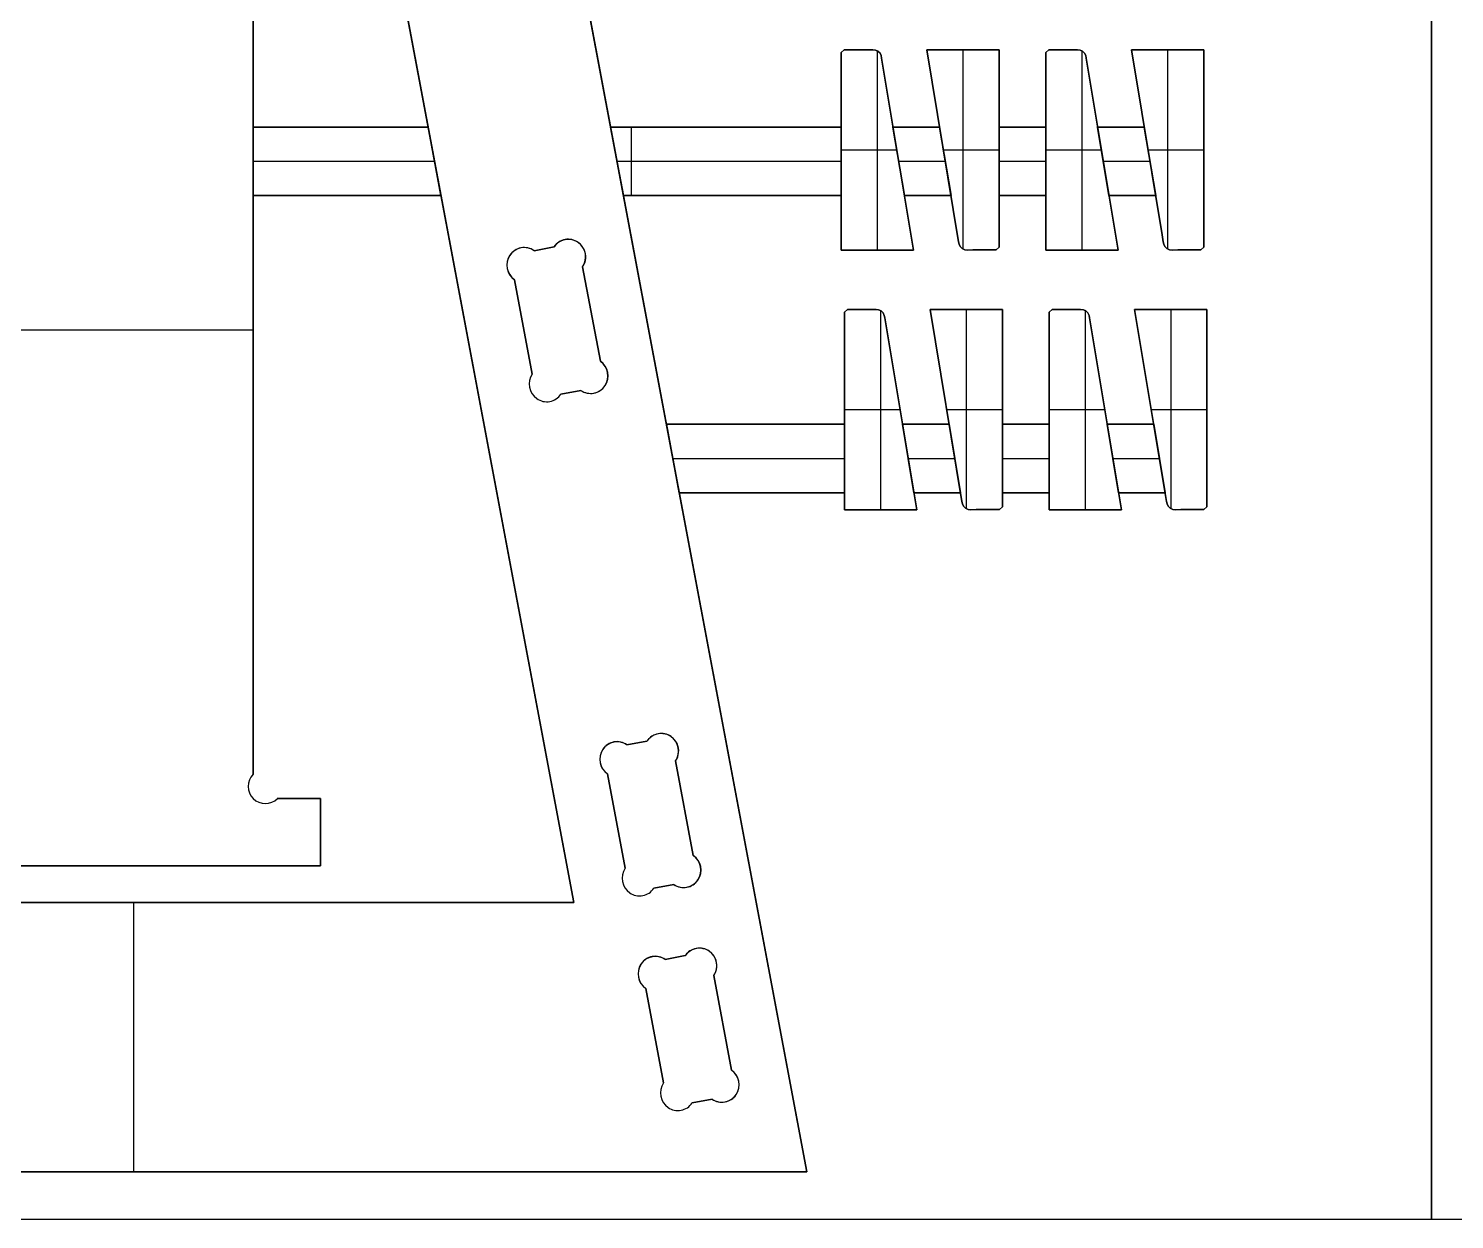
# Model space of a CAD drawing. Extents: x 24 to 120, y 0 to 48.
# Drawn here: x 32.66 to 48.29, y 0.03 to 13.08 of the extents above; entities that cross this region are included whole.
import ezdxf

# ---------------------------------------------------------------- set-up
doc = ezdxf.new("R2010")
doc.units = 0
doc.header["$MEASUREMENT"] = 0
for name, color, linetype in [('PROFILE_-_INSIDE', 30, 'CONTINUOUS'), ('PROFILE_-_OUTSIDE', 18, 'CONTINUOUS'), ('SOLIDS', 4, 'CONTINUOUS'), ('STOCK_PERIMETER', 1, 'CONTINUOUS'), ('TABS', 25, 'CONTINUOUS')]:
    doc.layers.add(name, color=color, linetype=linetype)

msp = doc.modelspace()

# ---------------------------------------------------------------- linework, layer by layer
at = {"layer": 'PROFILE_-_INSIDE'}
for p, q in [((38.42, 10.686, 0.5), (38.201, 10.645, 0.5)), ((37.987, 10.327, 0.5), (38.181, 9.291, 0.5)), ((38.928, 9.432, 0.5), (38.734, 10.468, 0.5)), ((38.495, 9.073, 0.5), (38.714, 9.114, 0.5)), ((39.438, 5.27, 0.5), (39.22, 5.228, 0.5)), ((39.947, 4.015, 0.5), (39.753, 5.051, 0.5)), ((39.006, 4.911, 0.5), (39.2, 3.875, 0.5)), ((39.514, 3.656, 0.5), (39.733, 3.697, 0.5)), ((39.858, 2.917, 0.5), (39.639, 2.876, 0.5)), ((40.366, 1.662, 0.5), (40.172, 2.698, 0.5)), ((39.426, 2.558, 0.5), (39.62, 1.522, 0.5)), ((39.934, 1.303, 0.5), (40.153, 1.344, 0.5))]:
    msp.add_line(p, q, dxfattribs=at)
for centre, radius, start, end in [((38.093, 10.491, 0.5), 0.188, 54.9897, 146.2748), ((38.576, 10.582, 0.5), 0.188, 54.9898, 146.2748), ((38.572, 10.576, 0.5), 0.195, 326.2427, 54.9718), ((38.099, 10.487, 0.5), 0.195, 146.2426, 234.9718), ((38.816, 9.272, 0.5), 0.195, 326.2426, 54.9718), ((38.343, 9.183, 0.5), 0.195, 146.2426, 234.9718), ((38.339, 9.177, 0.5), 0.188, 234.9897, 326.2748), ((38.822, 9.268, 0.5), 0.188, 234.9897, 326.2748), ((39.595, 5.165, 0.5), 0.188, 54.9898, 146.2748), ((39.59, 5.159, 0.5), 0.195, 326.2427, 54.9718), ((39.118, 5.07, 0.5), 0.195, 146.2426, 234.9718), ((39.112, 5.075, 0.5), 0.188, 54.9897, 146.2748), ((39.835, 3.855, 0.5), 0.195, 326.2426, 54.9718), ((39.362, 3.766, 0.5), 0.195, 146.2426, 234.9718), ((39.358, 3.76, 0.5), 0.188, 234.9897, 326.2748), ((39.841, 3.851, 0.5), 0.188, 234.9897, 326.2748), ((40.014, 2.812, 0.5), 0.188, 54.9898, 146.2748), ((39.538, 2.717, 0.5), 0.195, 146.2426, 234.9718), ((39.532, 2.722, 0.5), 0.188, 54.9897, 146.2748), ((40.01, 2.806, 0.5), 0.195, 326.2427, 54.9718), ((40.254, 1.502, 0.5), 0.195, 326.2426, 54.9718), ((39.782, 1.413, 0.5), 0.195, 146.2426, 234.9718), ((39.778, 1.407, 0.5), 0.188, 234.9897, 326.2748), ((40.26, 1.498, 0.5), 0.188, 234.9897, 326.2748)]:
    msp.add_arc(centre, radius, start, end, dxfattribs=at)
at = {"layer": 'PROFILE_-_OUTSIDE'}
for points in [[(33.12, 31.146), (33.186, 31.651), (35.405, 31.364), (41.19, 0.549), (26.433, 0.549), (26.433, 3.501), (38.636, 3.501), (33.734, 29.595), (26.433, 30.539), (26.433, 32.021), (27.156, 32.021)], [(25.014, 5.447), (24.541, 5.447), (24.541, 15.657), (29.216, 15.657), (29.216, 15.46), (31.185, 15.46), (31.185, 15.657), (35.122, 15.657), (35.122, 4.905)], [(35.387, 4.64), (35.86, 4.64), (35.86, 3.901), (24.541, 3.901), (24.541, 4.64), (25.014, 4.64)]]:
    msp.add_lwpolyline(points, dxfattribs=at)
for points in [[(41.914, 12.848), (41.944, 12.844), (41.971, 12.831), (41.994, 12.809), (42.005, 12.783), (42.011, 12.756), (42.022, 12.68), (42.36, 10.651), (41.567, 10.651), (41.567, 12.817), (41.6, 12.847), (41.853, 12.847)], [(43.299, 12.848), (43.299, 10.683), (43.266, 10.653), (43.013, 10.653), (42.952, 10.651), (42.923, 10.656), (42.895, 10.668), (42.873, 10.691), (42.861, 10.716), (42.856, 10.743), (42.844, 10.819), (42.506, 12.848)], [(43.811, 12.817), (43.844, 12.847), (44.096, 12.847), (44.158, 12.848), (44.187, 12.844), (44.215, 12.831), (44.237, 12.809), (44.249, 12.783), (44.254, 12.756), (44.266, 12.68), (44.604, 10.651), (43.811, 10.651)], [(45.088, 10.819), (44.749, 12.848), (45.542, 12.848), (45.542, 10.683), (45.509, 10.653), (45.257, 10.653), (45.196, 10.651), (45.166, 10.656), (45.139, 10.668), (45.116, 10.691), (45.104, 10.716), (45.099, 10.743)], [(41.603, 7.805), (41.603, 9.97), (41.636, 10), (41.889, 10), (41.95, 10.001), (41.979, 9.997), (42.007, 9.984), (42.029, 9.962), (42.041, 9.936), (42.047, 9.909), (42.058, 9.833), (42.396, 7.805)], [(43.335, 10.001), (43.335, 7.836), (43.302, 7.806), (43.049, 7.806), (42.988, 7.805), (42.959, 7.809), (42.931, 7.821), (42.908, 7.844), (42.897, 7.869), (42.891, 7.896), (42.88, 7.972), (42.542, 10.001)], [(44.285, 9.936), (44.29, 9.909), (44.301, 9.833), (44.64, 7.805), (43.847, 7.805), (43.847, 9.97), (43.88, 10), (44.132, 10), (44.193, 10.001), (44.223, 9.997), (44.25, 9.984), (44.273, 9.962)], [(45.578, 10.001), (45.578, 7.836), (45.545, 7.806), (45.293, 7.806), (45.231, 7.805), (45.202, 7.809), (45.174, 7.821), (45.152, 7.844), (45.14, 7.869), (45.135, 7.896), (45.123, 7.972), (44.785, 10.001)]]:
    msp.add_lwpolyline(points, close=True, dxfattribs=at)
msp.add_arc((35.255, 4.772), 0.188, 135, 315, dxfattribs=at)
at = {"layer": 'SOLIDS'}
for p, q in [((35.405, 31.364), (41.19, 0.549)), ((35.405, 31.364, -0.738), (41.19, 0.549, -0.738)), ((41.19, 0.549, -0.369), (35.405, 31.364, -0.369)), ((38.636, 3.501), (33.734, 29.595)), ((38.636, 3.501, -0.738), (33.734, 29.595, -0.738)), ((33.734, 29.595, -0.369), (38.636, 3.501, -0.369)), ((35.122, 15.657), (35.122, 4.905)), ((35.122, 15.657, -0.738), (35.122, 4.905, -0.738)), ((35.122, 4.905, -0.369), (35.122, 15.657, -0.369)), ((41.567, 12.817), (41.6, 12.847)), ((41.567, 12.817, -0.738), (41.6, 12.847, -0.738)), ((41.6, 12.847, -0.369), (41.567, 12.817, -0.369)), ((41.584, 12.832), (41.584, 12.832, -0.738)), ((41.6, 12.847), (41.853, 12.847)), ((41.6, 12.847, -0.738), (41.6, 12.847)), ((41.6, 12.847, -0.738), (41.853, 12.847, -0.738)), ((41.853, 12.847, -0.369), (41.6, 12.847, -0.369)), ((41.727, 12.847), (41.727, 12.847, -0.738)), ((41.853, 12.847), (41.914, 12.848)), ((41.853, 12.847, -0.738), (41.914, 12.848, -0.738)), ((41.914, 12.848, -0.369), (41.853, 12.847, -0.369)), ((41.853, 12.847, -0.738), (41.853, 12.847)), ((41.884, 12.847), (41.884, 12.847, -0.738)), ((41.914, 12.848), (41.944, 12.844)), ((41.914, 12.848), (41.914, 12.848, -0.738)), ((41.914, 12.848, -0.738), (41.944, 12.844, -0.738)), ((41.944, 12.844, -0.369), (41.914, 12.848, -0.369)), ((41.929, 12.846), (41.929, 12.846, -0.738)), ((41.944, 12.844), (41.971, 12.831)), ((41.944, 12.844, -0.738), (41.944, 12.844)), ((41.944, 12.844, -0.738), (41.971, 12.831, -0.738)), ((41.971, 12.831, -0.369), (41.944, 12.844, -0.369)), ((41.957, 12.838), (41.957, 12.838, -0.738)), ((41.964, 12.835), (41.964, 10.651)), ((41.964, 12.835, -0.738), (41.964, 10.651, -0.738)), ((41.971, 12.831), (41.994, 12.809)), ((41.971, 12.831, -0.738), (41.971, 12.831)), ((41.971, 12.831, -0.738), (41.994, 12.809, -0.738)), ((41.994, 12.809, -0.369), (41.971, 12.831, -0.369)), ((41.982, 12.82), (41.982, 12.82, -0.738)), ((42.506, 12.848), (43.299, 12.848)), ((42.856, 10.743), (42.506, 12.848)), ((42.856, 10.743, -0.738), (42.506, 12.848, -0.738)), ((42.506, 12.848, -0.738), (42.506, 12.848)), ((42.506, 12.848, -0.738), (43.299, 12.848, -0.738)), ((42.506, 12.848, -0.369), (42.856, 10.743, -0.369)), ((43.299, 12.848, -0.369), (42.506, 12.848, -0.369)), ((42.903, 12.848), (42.903, 10.665)), ((42.903, 12.848), (42.903, 12.848, -0.738)), ((42.903, 12.848, -0.738), (42.903, 10.665, -0.738)), ((43.299, 12.848), (43.299, 10.683)), ((43.299, 12.848), (43.299, 12.848, -0.738)), ((43.299, 12.848, -0.738), (43.299, 10.683, -0.738)), ((43.299, 10.683, -0.369), (43.299, 12.848, -0.369)), ((43.811, 12.817), (43.844, 12.847)), ((43.811, 12.817, -0.738), (43.844, 12.847, -0.738)), ((43.844, 12.847, -0.369), (43.811, 12.817, -0.369)), ((43.827, 12.832), (43.827, 12.832, -0.738)), ((43.844, 12.847), (44.096, 12.847)), ((43.844, 12.847, -0.738), (43.844, 12.847)), ((43.844, 12.847, -0.738), (44.096, 12.847, -0.738)), ((44.096, 12.847, -0.369), (43.844, 12.847, -0.369)), ((43.97, 12.847), (43.97, 12.847, -0.738)), ((44.096, 12.847), (44.158, 12.848)), ((44.096, 12.847, -0.738), (44.158, 12.848, -0.738)), ((44.158, 12.848, -0.369), (44.096, 12.847, -0.369)), ((44.096, 12.847, -0.738), (44.096, 12.847)), ((44.127, 12.847), (44.127, 12.847, -0.738)), ((44.158, 12.848), (44.187, 12.844)), ((44.158, 12.848, -0.738), (44.158, 12.848)), ((44.158, 12.848, -0.738), (44.187, 12.844, -0.738)), ((44.187, 12.844, -0.369), (44.158, 12.848, -0.369)), ((44.172, 12.846), (44.172, 12.846, -0.738)), ((44.187, 12.844), (44.215, 12.831)), ((44.187, 12.844, -0.738), (44.187, 12.844)), ((44.187, 12.844, -0.738), (44.215, 12.831, -0.738)), ((44.215, 12.831, -0.369), (44.187, 12.844, -0.369)), ((44.201, 12.838), (44.201, 12.838, -0.738)), ((44.207, 12.835), (44.207, 10.651)), ((44.207, 12.835, -0.738), (44.207, 10.651, -0.738)), ((44.215, 12.831), (44.237, 12.809)), ((44.215, 12.831, -0.738), (44.215, 12.831)), ((44.215, 12.831, -0.738), (44.237, 12.809, -0.738)), ((44.237, 12.809, -0.369), (44.215, 12.831, -0.369)), ((44.226, 12.82), (44.226, 12.82, -0.738)), ((45.088, 10.819), (44.749, 12.848)), ((44.749, 12.848), (45.542, 12.848)), ((45.088, 10.819, -0.738), (44.749, 12.848, -0.738)), ((44.749, 12.848, -0.738), (44.749, 12.848)), ((44.749, 12.848, -0.738), (45.542, 12.848, -0.738)), ((44.749, 12.848, -0.369), (45.088, 10.819, -0.369)), ((45.542, 12.848, -0.369), (44.749, 12.848, -0.369)), ((45.146, 12.848), (45.146, 10.665)), ((45.146, 12.848), (45.146, 12.848, -0.738)), ((45.146, 12.848, -0.738), (45.146, 10.665, -0.738)), ((45.542, 12.848), (45.542, 10.683)), ((45.542, 12.848, -0.738), (45.542, 12.848)), ((45.542, 12.848, -0.738), (45.542, 10.683, -0.738)), ((45.542, 10.683, -0.369), (45.542, 12.848, -0.369)), ((41.567, 10.651), (41.567, 12.817)), ((41.567, 10.651, -0.738), (41.567, 12.817, -0.738)), ((41.567, 12.817, -0.738), (41.567, 12.817)), ((41.567, 12.817, -0.369), (41.567, 10.651, -0.369)), ((41.994, 12.809), (42.005, 12.783)), ((41.994, 12.809, -0.738), (41.994, 12.809)), ((41.994, 12.809, -0.738), (42.005, 12.783, -0.738)), ((42.005, 12.783, -0.369), (41.994, 12.809, -0.369)), ((42, 12.796), (42, 12.796, -0.738)), ((42.005, 12.783), (42.011, 12.756)), ((42.005, 12.783, -0.738), (42.005, 12.783)), ((42.005, 12.783, -0.738), (42.011, 12.756, -0.738)), ((42.011, 12.756, -0.369), (42.005, 12.783, -0.369)), ((42.008, 12.77), (42.008, 12.77, -0.738)), ((42.011, 12.756), (42.36, 10.651)), ((42.011, 12.756, -0.738), (42.011, 12.756)), ((42.011, 12.756, -0.738), (42.36, 10.651, -0.738)), ((42.36, 10.651, -0.369), (42.011, 12.756, -0.369)), ((42.022, 12.68), (42.022, 12.68, -0.738)), ((43.811, 10.651), (43.811, 12.817)), ((43.811, 12.817), (43.811, 12.817, -0.738)), ((43.811, 10.651, -0.738), (43.811, 12.817, -0.738)), ((43.811, 12.817, -0.369), (43.811, 10.651, -0.369)), ((44.237, 12.809), (44.249, 12.783)), ((44.237, 12.809, -0.738), (44.237, 12.809)), ((44.237, 12.809, -0.738), (44.249, 12.783, -0.738)), ((44.249, 12.783, -0.369), (44.237, 12.809, -0.369)), ((44.243, 12.796), (44.243, 12.796, -0.738)), ((44.249, 12.783), (44.254, 12.756)), ((44.249, 12.783, -0.738), (44.249, 12.783)), ((44.249, 12.783, -0.738), (44.254, 12.756, -0.738)), ((44.254, 12.756, -0.369), (44.249, 12.783, -0.369)), ((44.252, 12.77), (44.252, 12.77, -0.738)), ((44.254, 12.756), (44.604, 10.651)), ((44.254, 12.756, -0.738), (44.254, 12.756)), ((44.254, 12.756, -0.738), (44.604, 10.651, -0.738)), ((44.604, 10.651, -0.369), (44.254, 12.756, -0.369)), ((44.266, 12.68), (44.266, 12.68, -0.738)), ((41.567, 11.75), (42.177, 11.75)), ((41.567, 11.75, -0.738), (42.177, 11.75, -0.738)), ((41.567, 11.734), (41.567, 11.734, -0.738)), ((42.689, 11.75), (43.299, 11.75)), ((42.689, 11.75, -0.738), (43.299, 11.75, -0.738)), ((43.299, 11.765), (43.299, 11.765, -0.738)), ((43.811, 11.75), (44.421, 11.75)), ((43.811, 11.75, -0.738), (44.421, 11.75, -0.738)), ((43.811, 11.734), (43.811, 11.734, -0.738)), ((44.919, 11.834), (44.919, 11.834, -0.738)), ((44.933, 11.75), (45.542, 11.75)), ((44.933, 11.75, -0.738), (45.542, 11.75, -0.738)), ((45.542, 11.765), (45.542, 11.765, -0.738)), ((42.844, 10.819), (42.844, 10.819, -0.738)), ((45.099, 10.743), (45.088, 10.819)), ((45.088, 10.819), (45.088, 10.819, -0.738)), ((45.099, 10.743, -0.738), (45.088, 10.819, -0.738)), ((45.088, 10.819, -0.369), (45.099, 10.743, -0.369)), ((38.42, 10.686), (38.201, 10.645)), ((38.42, 10.686, -0.738), (38.201, 10.645, -0.738)), ((38.201, 10.645, -0.25), (38.42, 10.686, -0.25)), ((38.201, 10.645, -0.738), (38.201, 10.645)), ((38.31, 10.666), (38.31, 10.666, -0.738)), ((38.42, 10.686, -0.738), (38.42, 10.686)), ((38.684, 10.736), (38.684, 10.736, -0.738)), ((42.36, 10.651), (41.567, 10.651)), ((42.36, 10.651, -0.738), (41.567, 10.651, -0.738)), ((41.567, 10.651, -0.738), (41.567, 10.651)), ((41.567, 10.651, -0.369), (42.36, 10.651, -0.369)), ((41.964, 10.651), (41.964, 10.651, -0.738)), ((42.36, 10.651, -0.738), (42.36, 10.651)), ((42.861, 10.716), (42.856, 10.743)), ((42.861, 10.716, -0.738), (42.856, 10.743, -0.738)), ((42.856, 10.743, -0.738), (42.856, 10.743)), ((42.856, 10.743, -0.369), (42.861, 10.716, -0.369)), ((42.858, 10.73), (42.858, 10.73, -0.738)), ((42.873, 10.691), (42.861, 10.716)), ((42.873, 10.691, -0.738), (42.861, 10.716, -0.738)), ((42.861, 10.716, -0.738), (42.861, 10.716)), ((42.861, 10.716, -0.369), (42.873, 10.691, -0.369)), ((42.867, 10.703), (42.867, 10.703, -0.738)), ((42.895, 10.668), (42.873, 10.691)), ((42.895, 10.668, -0.738), (42.873, 10.691, -0.738)), ((42.873, 10.691, -0.738), (42.873, 10.691)), ((42.873, 10.691, -0.369), (42.895, 10.668, -0.369)), ((42.884, 10.68), (42.884, 10.68, -0.738)), ((42.923, 10.656), (42.895, 10.668)), ((42.923, 10.656, -0.738), (42.895, 10.668, -0.738)), ((42.895, 10.668, -0.738), (42.895, 10.668)), ((42.895, 10.668, -0.369), (42.923, 10.656, -0.369)), ((42.909, 10.662), (42.909, 10.662, -0.738)), ((42.952, 10.651), (42.923, 10.656)), ((42.952, 10.651, -0.738), (42.923, 10.656, -0.738)), ((42.923, 10.656, -0.738), (42.923, 10.656)), ((42.923, 10.656, -0.369), (42.952, 10.651, -0.369)), ((42.937, 10.653), (42.937, 10.653, -0.738)), ((43.013, 10.653), (42.952, 10.651)), ((43.013, 10.653, -0.738), (42.952, 10.651, -0.738)), ((42.952, 10.651, -0.369), (43.013, 10.653, -0.369)), ((42.952, 10.651, -0.738), (42.952, 10.651)), ((42.983, 10.652), (42.983, 10.652, -0.738)), ((43.266, 10.653), (43.013, 10.653)), ((43.266, 10.653, -0.738), (43.013, 10.653, -0.738)), ((43.013, 10.653, -0.738), (43.013, 10.653)), ((43.013, 10.653, -0.369), (43.266, 10.653, -0.369)), ((43.14, 10.653), (43.14, 10.653, -0.738)), ((43.299, 10.683), (43.266, 10.653)), ((43.299, 10.683, -0.738), (43.266, 10.653, -0.738)), ((43.266, 10.653, -0.369), (43.299, 10.683, -0.369)), ((43.266, 10.653, -0.738), (43.266, 10.653)), ((43.283, 10.668), (43.283, 10.668, -0.738)), ((43.299, 10.683, -0.738), (43.299, 10.683)), ((44.604, 10.651), (43.811, 10.651)), ((44.604, 10.651, -0.738), (43.811, 10.651, -0.738)), ((43.811, 10.651, -0.738), (43.811, 10.651)), ((43.811, 10.651, -0.369), (44.604, 10.651, -0.369)), ((44.207, 10.651), (44.207, 10.651, -0.738)), ((44.604, 10.651, -0.738), (44.604, 10.651)), ((45.093, 10.781), (45.093, 10.781, -0.738)), ((45.104, 10.716), (45.099, 10.743)), ((45.104, 10.716, -0.738), (45.099, 10.743, -0.738)), ((45.099, 10.743, -0.738), (45.099, 10.743)), ((45.099, 10.743, -0.369), (45.104, 10.716, -0.369)), ((45.102, 10.73), (45.102, 10.73, -0.738)), ((45.116, 10.691), (45.104, 10.716)), ((45.116, 10.691, -0.738), (45.104, 10.716, -0.738)), ((45.104, 10.716, -0.738), (45.104, 10.716)), ((45.104, 10.716, -0.369), (45.116, 10.691, -0.369)), ((45.11, 10.703), (45.11, 10.703, -0.738)), ((45.139, 10.668), (45.116, 10.691)), ((45.139, 10.668, -0.738), (45.116, 10.691, -0.738)), ((45.116, 10.691, -0.738), (45.116, 10.691)), ((45.116, 10.691, -0.369), (45.139, 10.668, -0.369)), ((45.127, 10.68), (45.127, 10.68, -0.738)), ((45.166, 10.656), (45.139, 10.668)), ((45.166, 10.656, -0.738), (45.139, 10.668, -0.738)), ((45.139, 10.668, -0.738), (45.139, 10.668)), ((45.139, 10.668, -0.369), (45.166, 10.656, -0.369)), ((45.152, 10.662), (45.152, 10.662, -0.738)), ((45.196, 10.651), (45.166, 10.656)), ((45.196, 10.651, -0.738), (45.166, 10.656, -0.738)), ((45.166, 10.656, -0.738), (45.166, 10.656)), ((45.166, 10.656, -0.369), (45.196, 10.651, -0.369)), ((45.181, 10.653), (45.181, 10.653, -0.738)), ((45.257, 10.653), (45.196, 10.651)), ((45.257, 10.653, -0.738), (45.196, 10.651, -0.738)), ((45.196, 10.651, -0.369), (45.257, 10.653, -0.369)), ((45.196, 10.651, -0.738), (45.196, 10.651)), ((45.226, 10.652), (45.226, 10.652, -0.738)), ((45.509, 10.653), (45.257, 10.653)), ((45.509, 10.653, -0.738), (45.257, 10.653, -0.738)), ((45.257, 10.653, -0.738), (45.257, 10.653)), ((45.257, 10.653, -0.369), (45.509, 10.653, -0.369)), ((45.383, 10.653), (45.383, 10.653, -0.738)), ((45.542, 10.683), (45.509, 10.653)), ((45.542, 10.683, -0.738), (45.509, 10.653, -0.738)), ((45.509, 10.653, -0.369), (45.542, 10.683, -0.369)), ((45.509, 10.653, -0.738), (45.509, 10.653)), ((45.526, 10.668), (45.526, 10.668, -0.738)), ((45.542, 10.683, -0.738), (45.542, 10.683)), ((37.937, 10.596), (37.937, 10.596, -0.738)), ((37.987, 10.327), (38.181, 9.291)), ((37.987, 10.327, -0.738), (38.181, 9.291, -0.738)), ((37.987, 10.327, -0.738), (37.987, 10.327)), ((38.181, 9.291, -0.25), (37.987, 10.327, -0.25)), ((38.928, 9.432), (38.734, 10.468)), ((38.928, 9.432, -0.738), (38.734, 10.468, -0.738)), ((38.734, 10.468, -0.738), (38.734, 10.468)), ((38.734, 10.468, -0.25), (38.928, 9.432, -0.25)), ((35.122, 10.281), (35.122, 10.281, -0.738)), ((38.831, 9.95), (38.831, 9.95, -0.738)), ((41.603, 9.97), (41.636, 10)), ((41.603, 9.97, -0.738), (41.636, 10, -0.738)), ((41.636, 10, -0.369), (41.603, 9.97, -0.369)), ((41.603, 7.805), (41.603, 9.97)), ((41.603, 7.805, -0.738), (41.603, 9.97, -0.738)), ((41.603, 9.97, -0.738), (41.603, 9.97)), ((41.603, 9.97, -0.369), (41.603, 7.805, -0.369)), ((41.62, 9.985), (41.62, 9.985, -0.738)), ((41.636, 10), (41.889, 10)), ((41.636, 10, -0.738), (41.636, 10)), ((41.636, 10, -0.738), (41.889, 10, -0.738)), ((41.889, 10, -0.369), (41.636, 10, -0.369)), ((41.762, 10), (41.762, 10, -0.738)), ((41.889, 10), (41.95, 10.001)), ((41.889, 10, -0.738), (41.95, 10.001, -0.738)), ((41.95, 10.001, -0.369), (41.889, 10, -0.369)), ((41.889, 10, -0.738), (41.889, 10)), ((41.919, 10.001), (41.919, 10.001, -0.738)), ((41.95, 10.001), (41.979, 9.997)), ((41.95, 10.001, -0.738), (41.95, 10.001)), ((41.95, 10.001, -0.738), (41.979, 9.997, -0.738)), ((41.979, 9.997, -0.369), (41.95, 10.001, -0.369)), ((41.965, 9.999), (41.965, 9.999, -0.738)), ((41.979, 9.997), (42.007, 9.984)), ((41.979, 9.997, -0.738), (41.979, 9.997)), ((41.979, 9.997, -0.738), (42.007, 9.984, -0.738)), ((42.007, 9.984, -0.369), (41.979, 9.997, -0.369)), ((41.993, 9.991), (41.993, 9.991, -0.738)), ((42, 9.988), (42, 7.805)), ((42, 9.988, -0.738), (42, 7.805, -0.738)), ((42.007, 9.984), (42.029, 9.962)), ((42.007, 9.984, -0.738), (42.007, 9.984)), ((42.007, 9.984, -0.738), (42.029, 9.962, -0.738)), ((42.029, 9.962, -0.369), (42.007, 9.984, -0.369)), ((42.018, 9.973), (42.018, 9.973, -0.738)), ((42.029, 9.962), (42.041, 9.936)), ((42.029, 9.962, -0.738), (42.029, 9.962)), ((42.029, 9.962, -0.738), (42.041, 9.936, -0.738)), ((42.041, 9.936, -0.369), (42.029, 9.962, -0.369)), ((42.035, 9.949), (42.035, 9.949, -0.738)), ((42.041, 9.936), (42.047, 9.909)), ((42.041, 9.936, -0.738), (42.041, 9.936)), ((42.041, 9.936, -0.738), (42.047, 9.909, -0.738)), ((42.047, 9.909, -0.369), (42.041, 9.936, -0.369)), ((42.044, 9.923), (42.044, 9.923, -0.738)), ((42.047, 9.909), (42.396, 7.805)), ((42.047, 9.909, -0.738), (42.047, 9.909)), ((42.047, 9.909, -0.738), (42.396, 7.805, -0.738)), ((42.396, 7.805, -0.369), (42.047, 9.909, -0.369)), ((42.542, 10.001), (43.335, 10.001)), ((42.891, 7.896), (42.542, 10.001)), ((42.891, 7.896, -0.738), (42.542, 10.001, -0.738)), ((42.542, 10.001, -0.738), (42.542, 10.001)), ((42.542, 10.001, -0.738), (43.335, 10.001, -0.738)), ((42.542, 10.001, -0.369), (42.891, 7.896, -0.369)), ((43.335, 10.001, -0.369), (42.542, 10.001, -0.369)), ((42.938, 10.001), (42.938, 7.818)), ((42.938, 10.001), (42.938, 10.001, -0.738)), ((42.938, 10.001, -0.738), (42.938, 7.818, -0.738)), ((43.335, 10.001), (43.335, 7.836)), ((43.335, 10.001), (43.335, 10.001, -0.738)), ((43.335, 10.001, -0.738), (43.335, 7.836, -0.738)), ((43.335, 7.836, -0.369), (43.335, 10.001, -0.369)), ((43.847, 9.97), (43.88, 10)), ((43.847, 9.97, -0.738), (43.88, 10, -0.738)), ((43.88, 10, -0.369), (43.847, 9.97, -0.369)), ((43.847, 7.805), (43.847, 9.97)), ((43.847, 7.805, -0.738), (43.847, 9.97, -0.738)), ((43.847, 9.97, -0.738), (43.847, 9.97)), ((43.847, 9.97, -0.369), (43.847, 7.805, -0.369)), ((43.863, 9.985), (43.863, 9.985, -0.738)), ((43.88, 10), (44.132, 10)), ((43.88, 10, -0.738), (43.88, 10)), ((43.88, 10, -0.738), (44.132, 10, -0.738)), ((44.132, 10, -0.369), (43.88, 10, -0.369)), ((44.006, 10), (44.006, 10, -0.738)), ((44.132, 10), (44.193, 10.001)), ((44.132, 10, -0.738), (44.193, 10.001, -0.738)), ((44.193, 10.001, -0.369), (44.132, 10, -0.369)), ((44.132, 10, -0.738), (44.132, 10)), ((44.163, 10.001), (44.163, 10.001, -0.738)), ((44.193, 10.001), (44.223, 9.997)), ((44.193, 10.001, -0.738), (44.193, 10.001)), ((44.193, 10.001, -0.738), (44.223, 9.997, -0.738)), ((44.223, 9.997, -0.369), (44.193, 10.001, -0.369)), ((44.208, 9.999), (44.208, 9.999, -0.738)), ((44.223, 9.997), (44.25, 9.984)), ((44.223, 9.997, -0.738), (44.223, 9.997)), ((44.223, 9.997, -0.738), (44.25, 9.984, -0.738)), ((44.25, 9.984, -0.369), (44.223, 9.997, -0.369)), ((44.237, 9.991), (44.237, 9.991, -0.738)), ((44.243, 9.988), (44.243, 7.805)), ((44.243, 9.988, -0.738), (44.243, 7.805, -0.738)), ((44.25, 9.984), (44.273, 9.962)), ((44.25, 9.984, -0.738), (44.25, 9.984)), ((44.25, 9.984, -0.738), (44.273, 9.962, -0.738)), ((44.273, 9.962, -0.369), (44.25, 9.984, -0.369)), ((44.262, 9.973), (44.262, 9.973, -0.738)), ((44.273, 9.962), (44.285, 9.936)), ((44.273, 9.962, -0.738), (44.273, 9.962)), ((44.273, 9.962, -0.738), (44.285, 9.936, -0.738)), ((44.285, 9.936, -0.369), (44.273, 9.962, -0.369)), ((44.279, 9.949), (44.279, 9.949, -0.738)), ((44.285, 9.936), (44.29, 9.909)), ((44.285, 9.936), (44.285, 9.936, -0.738)), ((44.285, 9.936, -0.738), (44.29, 9.909, -0.738)), ((44.29, 9.909, -0.369), (44.285, 9.936, -0.369)), ((44.287, 9.923), (44.287, 9.923, -0.738)), ((44.29, 9.909), (44.64, 7.805)), ((44.29, 9.909, -0.738), (44.29, 9.909)), ((44.29, 9.909, -0.738), (44.64, 7.805, -0.738)), ((44.64, 7.805, -0.369), (44.29, 9.909, -0.369)), ((44.785, 10.001), (45.578, 10.001)), ((45.135, 7.896), (44.785, 10.001)), ((45.135, 7.896, -0.738), (44.785, 10.001, -0.738)), ((44.785, 10.001, -0.738), (44.785, 10.001)), ((44.785, 10.001, -0.738), (45.578, 10.001, -0.738)), ((44.785, 10.001, -0.369), (45.135, 7.896, -0.369)), ((45.578, 10.001, -0.369), (44.785, 10.001, -0.369)), ((45.182, 10.001), (45.182, 7.818)), ((45.182, 10.001), (45.182, 10.001, -0.738)), ((45.182, 10.001, -0.738), (45.182, 7.818, -0.738)), ((45.578, 10.001), (45.578, 7.836)), ((45.578, 10.001), (45.578, 10.001, -0.738)), ((45.578, 10.001, -0.738), (45.578, 7.836, -0.738)), ((45.578, 7.836, -0.369), (45.578, 10.001, -0.369)), ((24.541, 9.779), (35.122, 9.779)), ((24.541, 9.779, -0.738), (35.122, 9.779, -0.738)), ((38.084, 9.809), (38.084, 9.809, -0.738)), ((42.058, 9.833), (42.058, 9.833, -0.738)), ((44.301, 9.833), (44.301, 9.833, -0.738)), ((38.928, 9.432, -0.738), (38.928, 9.432)), ((38.181, 9.291, -0.738), (38.181, 9.291)), ((38.151, 9.147), (38.151, 9.147, -0.738)), ((38.495, 9.073), (38.714, 9.114)), ((38.495, 9.073, -0.738), (38.714, 9.114, -0.738)), ((38.714, 9.114, -0.25), (38.495, 9.073, -0.25)), ((38.495, 9.073, -0.738), (38.495, 9.073)), ((38.605, 9.093), (38.605, 9.093, -0.738)), ((38.714, 9.114, -0.738), (38.714, 9.114)), ((38.978, 9.163), (38.978, 9.163, -0.738)), ((38.231, 9.023), (38.231, 9.023, -0.738)), ((38.374, 8.992), (38.374, 8.992, -0.738)), ((43.335, 8.919), (43.335, 8.919, -0.738)), ((45.578, 8.919), (45.578, 8.919, -0.738)), ((41.603, 8.903), (42.213, 8.903)), ((41.603, 8.903, -0.738), (42.213, 8.903, -0.738)), ((41.603, 8.887), (41.603, 8.887, -0.738)), ((42.725, 8.903), (43.335, 8.903)), ((42.725, 8.903, -0.738), (43.335, 8.903, -0.738)), ((43.847, 8.903), (44.457, 8.903)), ((43.847, 8.903, -0.738), (44.457, 8.903, -0.738)), ((43.847, 8.887), (43.847, 8.887, -0.738)), ((44.968, 8.903), (45.578, 8.903)), ((44.968, 8.903, -0.738), (45.578, 8.903, -0.738)), ((42.88, 7.972), (42.88, 7.972, -0.738)), ((45.123, 7.972), (45.123, 7.972, -0.738)), ((42.897, 7.869), (42.891, 7.896)), ((42.897, 7.869, -0.738), (42.891, 7.896, -0.738)), ((42.891, 7.896, -0.738), (42.891, 7.896)), ((42.891, 7.896, -0.369), (42.897, 7.869, -0.369)), ((42.894, 7.883), (42.894, 7.883, -0.738)), ((42.908, 7.844), (42.897, 7.869)), ((42.908, 7.844, -0.738), (42.897, 7.869, -0.738)), ((42.897, 7.869, -0.738), (42.897, 7.869)), ((42.897, 7.869, -0.369), (42.908, 7.844, -0.369)), ((42.903, 7.857), (42.903, 7.857, -0.738)), ((42.931, 7.821), (42.908, 7.844)), ((42.931, 7.821, -0.738), (42.908, 7.844, -0.738)), ((42.908, 7.844, -0.738), (42.908, 7.844)), ((42.908, 7.844, -0.369), (42.931, 7.821, -0.369)), ((42.92, 7.833), (42.92, 7.833, -0.738)), ((42.959, 7.809), (42.931, 7.821)), ((42.959, 7.809, -0.738), (42.931, 7.821, -0.738)), ((42.931, 7.821, -0.738), (42.931, 7.821)), ((42.931, 7.821, -0.369), (42.959, 7.809, -0.369)), ((43.335, 7.836), (43.302, 7.806)), ((43.335, 7.836, -0.738), (43.302, 7.806, -0.738)), ((43.302, 7.806, -0.369), (43.335, 7.836, -0.369)), ((43.318, 7.821), (43.318, 7.821, -0.738)), ((43.335, 7.836, -0.738), (43.335, 7.836)), ((45.14, 7.869), (45.135, 7.896)), ((45.14, 7.869, -0.738), (45.135, 7.896, -0.738)), ((45.135, 7.896, -0.738), (45.135, 7.896)), ((45.135, 7.896, -0.369), (45.14, 7.869, -0.369)), ((45.138, 7.883), (45.138, 7.883, -0.738)), ((45.152, 7.844), (45.14, 7.869)), ((45.152, 7.844, -0.738), (45.14, 7.869, -0.738)), ((45.14, 7.869, -0.738), (45.14, 7.869)), ((45.14, 7.869, -0.369), (45.152, 7.844, -0.369)), ((45.146, 7.857), (45.146, 7.857, -0.738)), ((45.174, 7.821), (45.152, 7.844)), ((45.174, 7.821, -0.738), (45.152, 7.844, -0.738)), ((45.152, 7.844, -0.738), (45.152, 7.844)), ((45.152, 7.844, -0.369), (45.174, 7.821, -0.369)), ((45.163, 7.833), (45.163, 7.833, -0.738)), ((45.202, 7.809), (45.174, 7.821)), ((45.202, 7.809, -0.738), (45.174, 7.821, -0.738)), ((45.174, 7.821, -0.738), (45.174, 7.821)), ((45.174, 7.821, -0.369), (45.202, 7.809, -0.369)), ((45.578, 7.836), (45.545, 7.806)), ((45.578, 7.836, -0.738), (45.545, 7.806, -0.738)), ((45.545, 7.806, -0.369), (45.578, 7.836, -0.369)), ((45.562, 7.821), (45.562, 7.821, -0.738)), ((45.578, 7.836, -0.738), (45.578, 7.836)), ((42.396, 7.805), (41.603, 7.805)), ((41.603, 7.805), (41.603, 7.805, -0.738)), ((42.396, 7.805, -0.738), (41.603, 7.805, -0.738)), ((41.603, 7.805, -0.369), (42.396, 7.805, -0.369)), ((42, 7.805), (42, 7.805, -0.738)), ((42.396, 7.805, -0.738), (42.396, 7.805)), ((42.945, 7.815), (42.945, 7.815, -0.738)), ((42.988, 7.805), (42.959, 7.809)), ((42.988, 7.805, -0.738), (42.959, 7.809, -0.738)), ((42.959, 7.809, -0.738), (42.959, 7.809)), ((42.959, 7.809, -0.369), (42.988, 7.805, -0.369)), ((42.973, 7.807), (42.973, 7.807, -0.738)), ((43.049, 7.806), (42.988, 7.805)), ((43.049, 7.806, -0.738), (42.988, 7.805, -0.738)), ((42.988, 7.805, -0.369), (43.049, 7.806, -0.369)), ((42.988, 7.805, -0.738), (42.988, 7.805)), ((43.019, 7.805), (43.019, 7.805, -0.738)), ((43.302, 7.806), (43.049, 7.806)), ((43.302, 7.806, -0.738), (43.049, 7.806, -0.738)), ((43.049, 7.806, -0.738), (43.049, 7.806)), ((43.049, 7.806, -0.369), (43.302, 7.806, -0.369)), ((43.175, 7.806), (43.175, 7.806, -0.738)), ((43.302, 7.806, -0.738), (43.302, 7.806)), ((44.64, 7.805), (43.847, 7.805)), ((44.64, 7.805, -0.738), (43.847, 7.805, -0.738)), ((43.847, 7.805, -0.738), (43.847, 7.805)), ((43.847, 7.805, -0.369), (44.64, 7.805, -0.369)), ((44.243, 7.805), (44.243, 7.805, -0.738)), ((44.64, 7.805, -0.738), (44.64, 7.805)), ((45.188, 7.815), (45.188, 7.815, -0.738)), ((45.231, 7.805), (45.202, 7.809)), ((45.231, 7.805, -0.738), (45.202, 7.809, -0.738)), ((45.202, 7.809, -0.738), (45.202, 7.809)), ((45.202, 7.809, -0.369), (45.231, 7.805, -0.369)), ((45.217, 7.807), (45.217, 7.807, -0.738)), ((45.293, 7.806), (45.231, 7.805)), ((45.293, 7.806, -0.738), (45.231, 7.805, -0.738)), ((45.231, 7.805, -0.369), (45.293, 7.806, -0.369)), ((45.231, 7.805, -0.738), (45.231, 7.805)), ((45.262, 7.805), (45.262, 7.805, -0.738)), ((45.545, 7.806), (45.293, 7.806)), ((45.545, 7.806, -0.738), (45.293, 7.806, -0.738)), ((45.293, 7.806, -0.738), (45.293, 7.806)), ((45.293, 7.806, -0.369), (45.545, 7.806, -0.369)), ((45.419, 7.806), (45.419, 7.806, -0.738)), ((45.545, 7.806, -0.738), (45.545, 7.806)), ((39.702, 5.319), (39.702, 5.319, -0.738)), ((38.956, 5.179), (38.956, 5.179, -0.738)), ((39.438, 5.27), (39.22, 5.228)), ((39.438, 5.27, -0.738), (39.22, 5.228, -0.738)), ((39.22, 5.228, -0.25), (39.438, 5.27, -0.25)), ((39.22, 5.228, -0.738), (39.22, 5.228)), ((39.329, 5.249), (39.329, 5.249, -0.738)), ((39.438, 5.27, -0.738), (39.438, 5.27)), ((39.947, 4.015), (39.753, 5.051)), ((39.947, 4.015, -0.738), (39.753, 5.051, -0.738)), ((39.753, 5.051, -0.738), (39.753, 5.051)), ((39.753, 5.051, -0.25), (39.947, 4.015, -0.25)), ((35.122, 4.905), (35.122, 4.905, -0.738)), ((39.006, 4.911), (39.2, 3.875)), ((39.006, 4.911, -0.738), (39.2, 3.875, -0.738)), ((39.006, 4.911, -0.738), (39.006, 4.911)), ((39.2, 3.875, -0.25), (39.006, 4.911, -0.25)), ((35.122, 4.64), (35.122, 4.64, -0.738)), ((35.387, 4.64), (35.86, 4.64)), ((35.387, 4.64, -0.738), (35.387, 4.64)), ((35.387, 4.64, -0.738), (35.86, 4.64, -0.738)), ((35.86, 4.64, -0.369), (35.387, 4.64, -0.369)), ((35.624, 4.64), (35.624, 4.64, -0.738)), ((35.86, 4.64), (35.86, 3.901)), ((35.86, 4.64, -0.738), (35.86, 4.64)), ((35.86, 4.64, -0.738), (35.86, 3.901, -0.738)), ((35.86, 3.901, -0.369), (35.86, 4.64, -0.369)), ((39.103, 4.393), (39.103, 4.393, -0.738)), ((39.85, 4.533), (39.85, 4.533, -0.738)), ((35.86, 4.27), (35.86, 4.27, -0.738)), ((39.947, 4.015, -0.738), (39.947, 4.015)), ((35.86, 3.901), (24.541, 3.901)), ((35.86, 3.901, -0.738), (24.541, 3.901, -0.738)), ((24.541, 3.901, -0.369), (35.86, 3.901, -0.369)), ((35.86, 3.901, -0.738), (35.86, 3.901)), ((39.2, 3.875, -0.738), (39.2, 3.875)), ((39.17, 3.73), (39.17, 3.73, -0.738)), ((39.25, 3.606), (39.25, 3.606, -0.738)), ((39.514, 3.656), (39.733, 3.697)), ((39.514, 3.656, -0.738), (39.733, 3.697, -0.738)), ((39.733, 3.697, -0.25), (39.514, 3.656, -0.25)), ((39.514, 3.656, -0.738), (39.514, 3.656)), ((39.623, 3.676), (39.623, 3.676, -0.738)), ((39.733, 3.697, -0.738), (39.733, 3.697)), ((39.997, 3.747), (39.997, 3.747, -0.738)), ((26.433, 3.501), (38.636, 3.501)), ((26.433, 3.501, -0.738), (38.636, 3.501, -0.738)), ((38.636, 3.501, -0.369), (26.433, 3.501, -0.369)), ((33.812, 3.501, -0.738), (33.812, 0.549, -0.738)), ((33.812, 3.501), (33.812, 0.549)), ((38.636, 3.501, -0.738), (38.636, 3.501)), ((39.392, 3.576), (39.392, 3.576, -0.738)), ((39.375, 2.826), (39.375, 2.826, -0.738)), ((39.858, 2.917), (39.639, 2.876)), ((39.858, 2.917, -0.738), (39.639, 2.876, -0.738)), ((39.639, 2.876, -0.25), (39.858, 2.917, -0.25)), ((39.639, 2.876, -0.738), (39.639, 2.876)), ((39.749, 2.896), (39.749, 2.896, -0.738)), ((39.858, 2.917, -0.738), (39.858, 2.917)), ((40.122, 2.966), (40.122, 2.966, -0.738)), ((40.366, 1.662), (40.172, 2.698)), ((40.366, 1.662, -0.738), (40.172, 2.698, -0.738)), ((40.172, 2.698, -0.738), (40.172, 2.698)), ((40.172, 2.698, -0.25), (40.366, 1.662, -0.25)), ((39.426, 2.558), (39.62, 1.522)), ((39.426, 2.558, -0.738), (39.62, 1.522, -0.738)), ((39.426, 2.558, -0.738), (39.426, 2.558)), ((39.62, 1.522, -0.25), (39.426, 2.558, -0.25)), ((39.523, 2.04), (39.523, 2.04, -0.738)), ((40.269, 2.18), (40.269, 2.18, -0.738)), ((40.366, 1.662, -0.738), (40.366, 1.662)), ((39.62, 1.522, -0.738), (39.62, 1.522)), ((39.59, 1.377), (39.59, 1.377, -0.738)), ((39.67, 1.253), (39.67, 1.253, -0.738)), ((39.934, 1.303), (40.153, 1.344)), ((39.934, 1.303, -0.738), (40.153, 1.344, -0.738)), ((40.153, 1.344, -0.25), (39.934, 1.303, -0.25)), ((39.934, 1.303, -0.738), (39.934, 1.303)), ((40.043, 1.324), (40.043, 1.324, -0.738)), ((40.153, 1.344, -0.738), (40.153, 1.344)), ((40.417, 1.394), (40.417, 1.394, -0.738)), ((39.812, 1.223), (39.812, 1.223, -0.738)), ((41.19, 0.549), (26.433, 0.549)), ((41.19, 0.549, -0.738), (26.433, 0.549, -0.738)), ((26.433, 0.549, -0.369), (41.19, 0.549, -0.369)), ((33.812, 0.549), (33.812, 0.549, -0.738)), ((41.19, 0.549, -0.738), (41.19, 0.549))]:
    msp.add_line(p, q, dxfattribs=at)
for centre, radius, start, end in [((38.094, 10.486), 0.192, 56.0964, 236.0463), ((38.094, 10.486, -0.738), 0.192, 56.0964, 236.0463), ((38.094, 10.486, -0.25), 0.192, 56.0964, 236.0463), ((38.577, 10.577), 0.191, 325.1427, 145.1928), ((38.577, 10.577, -0.738), 0.191, 325.1427, 145.1928), ((38.577, 10.577, -0.25), 0.191, 325.1427, 145.1928), ((38.821, 9.273), 0.192, 236.0964, 56.0463), ((38.821, 9.273, -0.738), 0.192, 236.0964, 56.0463), ((38.821, 9.273, -0.25), 0.192, 236.0964, 56.0463), ((38.343, 9.183), 0.195, 146.2426, 234.9718), ((38.343, 9.183, -0.738), 0.195, 146.2426, 234.9718), ((38.343, 9.183, -0.25), 0.195, 146.2426, 234.9718), ((38.339, 9.177), 0.188, 234.9897, 326.2748), ((38.339, 9.177, -0.738), 0.188, 234.9897, 326.2748), ((38.339, 9.177, -0.25), 0.188, 234.9897, 326.2748), ((39.596, 5.16), 0.191, 325.1427, 145.1928), ((39.596, 5.16, -0.738), 0.191, 325.1427, 145.1928), ((39.596, 5.16, -0.25), 0.191, 325.1427, 145.1928), ((39.113, 5.069), 0.192, 56.0964, 236.0463), ((39.113, 5.069, -0.738), 0.192, 56.0964, 236.0463), ((39.113, 5.069, -0.25), 0.192, 56.0964, 236.0463), ((35.255, 4.772), 0.188, 135, 315), ((35.255, 4.772, -0.738), 0.188, 135, 315), ((35.255, 4.772, -0.369), 0.188, 135, 315), ((39.84, 3.856), 0.192, 236.0964, 56.0463), ((39.84, 3.856, -0.738), 0.192, 236.0964, 56.0463), ((39.84, 3.856, -0.25), 0.192, 236.0964, 56.0463), ((39.362, 3.766), 0.195, 146.2426, 234.9718), ((39.362, 3.766, -0.738), 0.195, 146.2426, 234.9718), ((39.362, 3.766, -0.25), 0.195, 146.2426, 234.9718), ((39.358, 3.76), 0.188, 234.9897, 326.2748), ((39.358, 3.76, -0.738), 0.188, 234.9897, 326.2748), ((39.358, 3.76, -0.25), 0.188, 234.9897, 326.2748), ((40.015, 2.807), 0.191, 325.1427, 145.1928), ((40.015, 2.807, -0.738), 0.191, 325.1427, 145.1928), ((40.015, 2.807, -0.25), 0.191, 325.1427, 145.1928), ((39.533, 2.717), 0.192, 56.0964, 236.0463), ((39.533, 2.717, -0.738), 0.192, 56.0964, 236.0463), ((39.533, 2.717, -0.25), 0.192, 56.0964, 236.0463), ((40.259, 1.503), 0.192, 236.0964, 56.0463), ((40.259, 1.503, -0.738), 0.192, 236.0964, 56.0463), ((40.259, 1.503, -0.25), 0.192, 236.0964, 56.0463), ((39.782, 1.413), 0.195, 146.2426, 234.9718), ((39.782, 1.413, -0.738), 0.195, 146.2426, 234.9718), ((39.782, 1.413, -0.25), 0.195, 146.2426, 234.9718), ((39.778, 1.407), 0.188, 234.9897, 326.2748), ((39.778, 1.407, -0.738), 0.188, 234.9897, 326.2748), ((39.778, 1.407, -0.25), 0.188, 234.9897, 326.2748)]:
    msp.add_arc(centre, radius, start, end, dxfattribs=at)
at = {"layer": 'STOCK_PERIMETER'}
for points in [[(48.041, 0.025), (24.041, 0.025), (24.041, 48.025), (48.041, 48.025)], [(72.041, 0.025), (48.041, 0.025), (48.041, 48.025), (72.041, 48.025)]]:
    msp.add_lwpolyline(points, close=True, dxfattribs=at)
at = {"layer": 'TABS'}
for p, q in [((35.122, 12, -0.738), (35.122, 11.25, -0.738)), ((35.122, 12, -0.738), (35.122, 12, -0.613)), ((35.122, 11.25, -0.613), (35.122, 12, -0.613)), ((37.04, 12, -0.738), (35.122, 12, -0.738)), ((37.04, 12, -0.613), (35.122, 12, -0.613)), ((35.122, 12, -0.675), (37.04, 12, -0.675)), ((37.04, 12, -0.613), (37.04, 12, -0.738)), ((37.04, 12, -0.613), (37.18, 11.25, -0.613)), ((37.18, 11.25, -0.738), (37.04, 12, -0.738)), ((41.567, 12, -0.738), (39.04, 12, -0.738)), ((41.567, 12, -0.613), (39.04, 12, -0.613)), ((39.04, 12, -0.738), (39.04, 12, -0.613)), ((39.181, 11.25, -0.613), (39.04, 12, -0.613)), ((39.04, 12, -0.738), (39.181, 11.25, -0.738)), ((39.04, 12, -0.675), (41.567, 12, -0.675)), ((39.271, 11.25, -0.738), (39.271, 12, -0.738)), ((39.271, 12, -0.738), (39.271, 12, -0.613)), ((39.271, 11.25, -0.613), (39.271, 12, -0.613)), ((41.567, 11.25, -0.738), (41.567, 12, -0.738)), ((41.567, 12, -0.613), (41.567, 12, -0.738)), ((41.567, 12, -0.613), (41.567, 11.25, -0.613)), ((42.647, 12, -0.738), (42.136, 12, -0.738)), ((42.647, 12, -0.613), (42.136, 12, -0.613)), ((42.136, 12, -0.738), (42.136, 12, -0.613)), ((42.261, 11.25, -0.613), (42.136, 12, -0.613)), ((42.136, 12, -0.738), (42.261, 11.25, -0.738)), ((42.136, 12, -0.675), (42.647, 12, -0.675)), ((42.647, 12, -0.613), (42.647, 12, -0.738)), ((42.647, 12, -0.613), (42.772, 11.25, -0.613)), ((42.772, 11.25, -0.738), (42.647, 12, -0.738)), ((43.811, 12, -0.738), (43.299, 12, -0.738)), ((43.811, 12, -0.613), (43.299, 12, -0.613)), ((43.299, 12, -0.738), (43.299, 11.25, -0.738)), ((43.299, 12, -0.738), (43.299, 12, -0.613)), ((43.299, 11.25, -0.613), (43.299, 12, -0.613)), ((43.299, 12, -0.676), (43.811, 12, -0.675)), ((43.811, 11.25, -0.738), (43.811, 12, -0.738)), ((43.811, 12, -0.613), (43.811, 12, -0.738)), ((43.811, 12, -0.613), (43.811, 11.25, -0.613)), ((44.379, 12, -0.738), (44.379, 12, -0.613)), ((44.504, 11.25, -0.613), (44.379, 12, -0.613)), ((44.379, 12, -0.738), (44.504, 11.25, -0.738)), ((44.891, 12, -0.738), (44.379, 12, -0.738)), ((44.891, 12, -0.613), (44.379, 12, -0.613)), ((44.379, 12, -0.675), (44.891, 12, -0.675)), ((44.891, 12, -0.613), (44.891, 12, -0.738)), ((44.891, 12, -0.613), (45.016, 11.25, -0.613)), ((45.016, 11.25, -0.738), (44.891, 12, -0.738)), ((41.567, 11.734, -0.613), (41.567, 11.734, -0.738)), ((43.299, 11.765, -0.613), (43.299, 11.765, -0.738)), ((43.811, 11.734, -0.613), (43.811, 11.734, -0.738)), ((44.919, 11.834, -0.613), (44.919, 11.834, -0.738)), ((35.122, 11.625, -0.738), (37.11, 11.625, -0.738)), ((35.122, 11.625, -0.613), (37.11, 11.625, -0.613)), ((39.111, 11.625, -0.738), (41.567, 11.625, -0.738)), ((39.111, 11.625, -0.613), (41.567, 11.625, -0.613)), ((42.198, 11.625, -0.738), (42.71, 11.625, -0.738)), ((42.198, 11.625, -0.613), (42.71, 11.625, -0.613)), ((43.299, 11.625, -0.738), (43.811, 11.625, -0.738)), ((43.299, 11.625, -0.613), (43.811, 11.625, -0.613)), ((44.442, 11.625, -0.738), (44.953, 11.625, -0.738)), ((44.442, 11.625, -0.613), (44.953, 11.625, -0.613)), ((35.122, 11.25, -0.613), (35.122, 11.25, -0.738)), ((35.122, 11.25, -0.738), (37.18, 11.25, -0.738)), ((35.122, 11.25, -0.613), (37.18, 11.25, -0.613)), ((37.18, 11.25, -0.675), (35.122, 11.25, -0.675)), ((37.18, 11.25, -0.738), (37.18, 11.25, -0.613)), ((39.181, 11.25, -0.613), (39.181, 11.25, -0.738)), ((39.181, 11.25, -0.738), (41.567, 11.25, -0.738)), ((39.181, 11.25, -0.613), (41.567, 11.25, -0.613)), ((41.567, 11.25, -0.675), (39.181, 11.25, -0.675)), ((39.271, 11.25, -0.738), (39.271, 11.25, -0.613)), ((41.567, 11.25, -0.738), (41.567, 11.25, -0.613)), ((42.261, 11.25, -0.613), (42.261, 11.25, -0.738)), ((42.261, 11.25, -0.738), (42.772, 11.25, -0.738)), ((42.261, 11.25, -0.613), (42.772, 11.25, -0.613)), ((42.772, 11.25, -0.675), (42.261, 11.25, -0.675)), ((42.772, 11.25, -0.738), (42.772, 11.25, -0.613)), ((43.299, 11.25, -0.613), (43.299, 11.25, -0.738)), ((43.299, 11.25, -0.738), (43.811, 11.25, -0.738)), ((43.299, 11.25, -0.613), (43.811, 11.25, -0.613)), ((43.811, 11.25, -0.675), (43.299, 11.25, -0.675)), ((43.811, 11.25, -0.738), (43.811, 11.25, -0.613)), ((44.504, 11.25, -0.613), (44.504, 11.25, -0.738)), ((44.504, 11.25, -0.738), (45.016, 11.25, -0.738)), ((44.504, 11.25, -0.613), (45.016, 11.25, -0.613)), ((45.016, 11.25, -0.675), (44.504, 11.25, -0.675)), ((45.016, 11.25, -0.738), (45.016, 11.25, -0.613)), ((41.603, 8.742, -0.738), (39.652, 8.742, -0.738)), ((41.603, 8.742, -0.613), (39.652, 8.742, -0.613)), ((39.652, 8.742, -0.738), (39.652, 8.742, -0.613)), ((39.793, 7.992, -0.613), (39.652, 8.742, -0.613)), ((39.652, 8.742, -0.738), (39.793, 7.992, -0.738)), ((39.652, 8.742, -0.676), (41.603, 8.742, -0.676)), ((41.603, 7.992, -0.738), (41.603, 8.742, -0.738)), ((41.603, 8.742, -0.613), (41.603, 8.742, -0.738)), ((41.603, 8.742, -0.613), (41.603, 7.992, -0.613)), ((42.24, 8.742, -0.738), (42.24, 8.742, -0.613)), ((42.365, 7.992, -0.613), (42.24, 8.742, -0.613)), ((42.24, 8.742, -0.738), (42.365, 7.992, -0.738)), ((42.752, 8.742, -0.738), (42.24, 8.742, -0.738)), ((42.752, 8.742, -0.613), (42.24, 8.742, -0.613)), ((42.24, 8.742, -0.676), (42.752, 8.742, -0.676)), ((42.752, 8.742, -0.613), (42.752, 8.742, -0.738)), ((42.752, 8.742, -0.613), (42.877, 7.992, -0.613)), ((42.877, 7.992, -0.738), (42.752, 8.742, -0.738)), ((43.335, 8.742, -0.738), (43.335, 7.992, -0.738)), ((43.335, 8.742, -0.738), (43.335, 8.742, -0.613)), ((43.335, 7.992, -0.613), (43.335, 8.742, -0.613)), ((43.847, 8.742, -0.738), (43.335, 8.742, -0.738)), ((43.847, 8.742, -0.613), (43.335, 8.742, -0.613)), ((43.335, 8.742, -0.676), (43.847, 8.742, -0.676)), ((43.847, 7.992, -0.738), (43.847, 8.742, -0.738)), ((43.847, 8.742, -0.613), (43.847, 8.742, -0.738)), ((43.847, 8.742, -0.613), (43.847, 7.992, -0.613)), ((44.995, 8.742, -0.738), (44.483, 8.742, -0.738)), ((44.995, 8.742, -0.613), (44.483, 8.742, -0.613)), ((44.483, 8.742, -0.738), (44.483, 8.742, -0.613)), ((44.608, 7.992, -0.613), (44.483, 8.742, -0.613)), ((44.483, 8.742, -0.738), (44.608, 7.992, -0.738)), ((44.483, 8.742, -0.676), (44.995, 8.742, -0.676)), ((44.995, 8.742, -0.613), (44.995, 8.742, -0.738)), ((44.995, 8.742, -0.613), (45.12, 7.992, -0.613)), ((45.12, 7.992, -0.738), (44.995, 8.742, -0.738)), ((39.722, 8.367, -0.738), (41.603, 8.367, -0.738)), ((39.722, 8.367, -0.613), (41.603, 8.367, -0.613)), ((42.302, 8.367, -0.738), (42.814, 8.367, -0.738)), ((42.302, 8.367, -0.613), (42.814, 8.367, -0.613)), ((43.335, 8.367, -0.738), (43.847, 8.367, -0.738)), ((43.335, 8.367, -0.613), (43.847, 8.367, -0.613)), ((44.546, 8.367, -0.738), (45.058, 8.367, -0.738)), ((44.546, 8.367, -0.613), (45.058, 8.367, -0.613)), ((39.793, 7.992, -0.613), (39.793, 7.992, -0.738)), ((39.793, 7.992, -0.738), (41.603, 7.992, -0.738)), ((39.793, 7.992, -0.613), (41.603, 7.992, -0.613)), ((41.603, 7.992, -0.676), (39.793, 7.992, -0.676)), ((41.603, 7.992, -0.738), (41.603, 7.992, -0.613)), ((42.365, 7.992, -0.613), (42.365, 7.992, -0.738)), ((42.365, 7.992, -0.738), (42.532, 7.992, -0.738)), ((42.365, 7.992, -0.613), (42.877, 7.992, -0.613)), ((42.877, 7.992, -0.675), (42.365, 7.992, -0.675)), ((42.532, 7.992, -0.738), (42.877, 7.992, -0.738)), ((42.877, 7.992, -0.738), (42.877, 7.992, -0.613)), ((43.335, 7.992, -0.613), (43.335, 7.992, -0.738)), ((43.335, 7.992, -0.738), (43.847, 7.992, -0.738)), ((43.335, 7.992, -0.613), (43.847, 7.992, -0.613)), ((43.847, 7.992, -0.676), (43.335, 7.992, -0.676)), ((43.847, 7.992, -0.738), (43.847, 7.992, -0.613)), ((44.608, 7.992, -0.613), (44.608, 7.992, -0.738)), ((44.608, 7.992, -0.738), (45.12, 7.992, -0.738)), ((44.608, 7.992, -0.613), (45.12, 7.992, -0.613)), ((45.12, 7.992, -0.676), (44.608, 7.992, -0.676)), ((45.12, 7.992, -0.738), (45.12, 7.992, -0.613))]:
    msp.add_line(p, q, dxfattribs=at)

doc.saveas('drawing.dxf')
